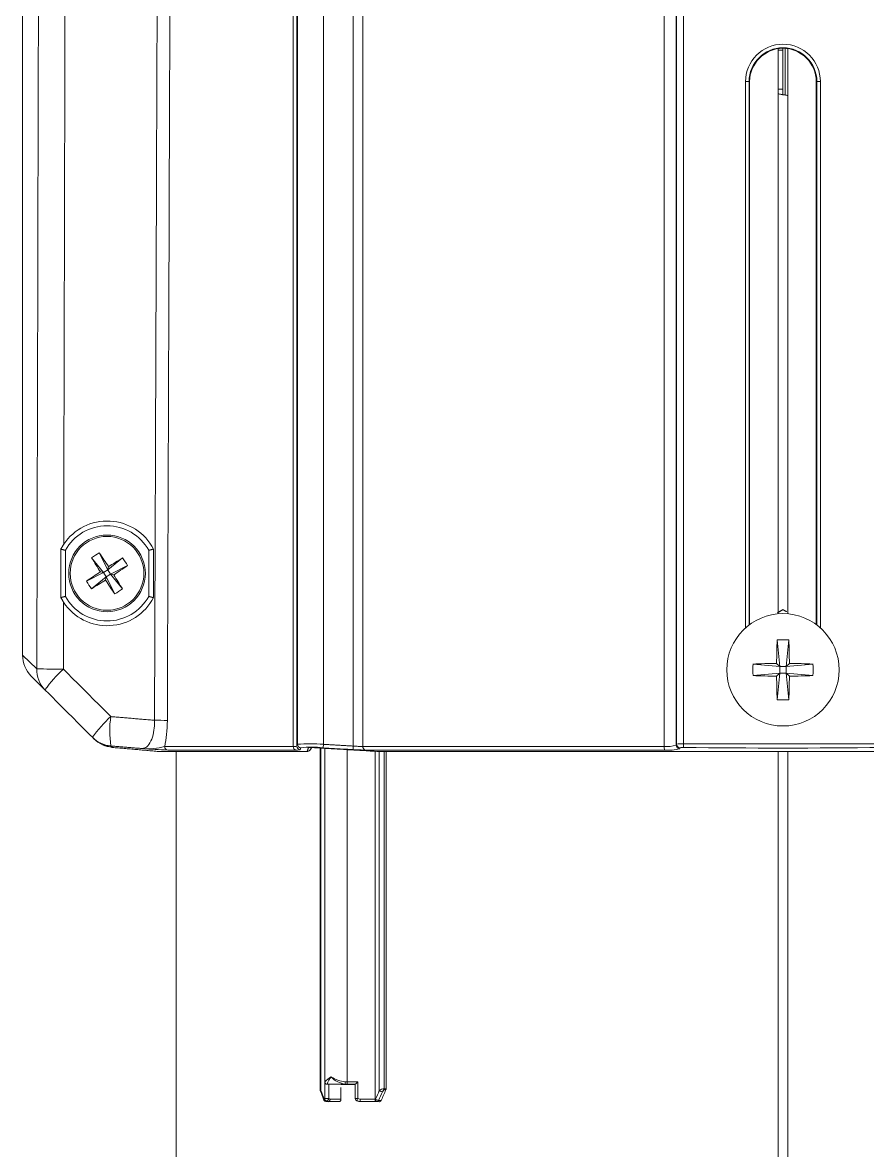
# Model space of a CAD drawing. Extents: x 8 to 113, y 2 to 87.
# Drawn here: x 45.812 to 49.362, y 63.777 to 68.514 of the extents above; entities that cross this region are included whole.
import ezdxf

# ---------------------------------------------------------------- set-up
doc = ezdxf.new("R2010")
doc.units = 0
doc.header["$MEASUREMENT"] = 0
doc.layers.add('OBJECT', color=7, linetype='CONTINUOUS')

msp = doc.modelspace()

# ---------------------------------------------------------------- linework, layer by layer
at = {"layer": 'OBJECT', "linetype": 'Continuous', "lineweight": 15}
for p, q in [((45.8123, 65.8575), (45.8123, 70.5414)), ((48.5899, 65.4847), (48.5899, 69.9096)), ((48.5599, 65.4837), (48.5599, 69.7824)), ((48.508, 65.4737), (48.508, 69.6927)), ((48.5585, 69.6927), (48.5585, 65.4791)), ((46.9671, 65.483), (46.9671, 69.5417)), ((47.0761, 69.5377), (47.0761, 65.4828)), ((46.9499, 65.4737), (46.9499, 69.3927)), ((46.9648, 69.3927), (46.9648, 65.4753)), ((47.202, 65.4754), (47.202, 69.3927)), ((47.2424, 69.3927), (47.2424, 65.4737)), ((48.9872, 68.4043), (48.9872, 66.0309)), ((49.0072, 68.2091), (49.0072, 68.4058)), ((49.0171, 68.4054), (49.0171, 68.2086)), ((49.0272, 66.0309), (49.0272, 68.4043)), ((49.0072, 68.3978), (48.9872, 68.3978)), ((48.8649, 68.2658), (48.8499, 68.2658)), ((48.8499, 65.9717), (48.8499, 68.2658)), ((48.8649, 68.2658), (48.8672, 68.2658)), ((48.8649, 68.2658), (48.8649, 65.984)), ((48.8672, 65.9857), (48.8672, 68.2658)), ((48.8672, 68.2658), (48.8672, 68.2658)), ((48.8672, 65.9857), (48.8672, 68.2658)), ((49.1472, 68.2658), (49.1472, 65.9857)), ((49.1495, 68.2658), (49.1472, 68.2658)), ((49.1472, 68.2658), (49.1472, 68.2658)), ((49.1472, 68.2658), (49.1472, 65.9857)), ((49.1645, 68.2658), (49.1495, 68.2658)), ((49.1495, 65.984), (49.1495, 68.2658)), ((49.1645, 68.2658), (49.1645, 65.9717)), ((48.9872, 68.2338), (49.0072, 68.2338)), ((45.9922, 66.2976), (45.9922, 66.1039)), ((46.1346, 66.2869), (46.1703, 66.2149)), ((46.3422, 66.2976), (46.3422, 66.1039)), ((46.1026, 66.2663), (46.1531, 66.2039)), ((46.2328, 66.2654), (46.1703, 66.2149)), ((46.1734, 66.2289), (46.1703, 66.2149)), ((46.2533, 66.2333), (46.1814, 66.1977)), ((46.0811, 66.1682), (46.1531, 66.2039)), ((46.1016, 66.1361), (46.1641, 66.1866)), ((46.1531, 66.2039), (46.1391, 66.2069)), ((46.1531, 66.2039), (46.1703, 66.2149)), ((46.1531, 66.2039), (46.1641, 66.1866)), ((46.1611, 66.1726), (46.1641, 66.1866)), ((46.1814, 66.1977), (46.1641, 66.1866)), ((46.1998, 66.1146), (46.1641, 66.1866)), ((46.1814, 66.1977), (46.1703, 66.2149)), ((46.2318, 66.1352), (46.1814, 66.1977)), ((46.1814, 66.1977), (46.1954, 66.1946)), ((48.9829, 65.9215), (48.9937, 65.8093)), ((49.0315, 65.9215), (49.0207, 65.8093)), ((45.8123, 65.8575), (45.8723, 65.7998)), ((48.8815, 65.8201), (48.9937, 65.8093)), ((48.9937, 65.8093), (48.9804, 65.8225)), ((48.9937, 65.8093), (48.9937, 65.7823)), ((48.9937, 65.8093), (49.0207, 65.8093)), ((49.034, 65.8225), (49.0207, 65.8093)), ((49.133, 65.8201), (49.0207, 65.8093)), ((49.0207, 65.7823), (49.0207, 65.8093)), ((45.9065, 65.7115), (45.8489, 65.7691)), ((48.8815, 65.7714), (48.9937, 65.7823)), ((48.9804, 65.769), (48.9937, 65.7823)), ((48.9829, 65.67), (48.9937, 65.7823)), ((49.0207, 65.7823), (48.9937, 65.7823)), ((49.0207, 65.7823), (49.034, 65.769)), ((49.133, 65.7714), (49.0207, 65.7823)), ((49.0315, 65.67), (49.0207, 65.7823)), ((46.4094, 65.4737), (46.9499, 65.4737)), ((47.0625, 65.4671), (47.0625, 64.0341)), ((47.0662, 65.4669), (47.0662, 64.0285)), ((47.0761, 65.4828), (47.0752, 65.4679)), ((47.0821, 64.0656), (47.0821, 65.4659)), ((47.202, 65.4754), (47.2011, 65.4604)), ((47.2424, 65.4737), (48.508, 65.4737)), ((48.5899, 65.4847), (48.5897, 65.4698)), ((46.391, 65.4522), (46.9911, 65.4522)), ((46.3923, 65.4521), (46.9921, 65.4521)), ((46.9604, 65.4587), (46.4225, 65.4587)), ((46.4572, 65.4521), (46.4572, 62.8778)), ((47.1757, 65.4604), (47.1757, 64.0656)), ((48.5105, 65.4587), (47.2514, 65.4587)), ((47.2932, 65.4534), (47.2932, 63.9923)), ((47.3113, 64.0285), (47.3113, 65.4526)), ((47.3318, 65.4522), (47.3318, 64.0366)), ((47.3348, 65.4522), (50.6797, 65.4522)), ((47.3356, 65.4521), (50.6789, 65.4521)), ((47.3396, 65.4521), (47.3396, 64.0366)), ((48.9872, 65.4521), (48.9872, 62.8778)), ((49.0272, 62.8778), (49.0272, 65.4521)), ((47.0821, 64.0648), (47.0821, 64.0656)), ((47.0821, 64.0648), (47.0821, 64.0642)), ((47.0821, 63.9947), (47.0821, 64.0646)), ((47.0919, 64.0556), (47.092, 64.0551)), ((47.0922, 64.0557), (47.1684, 64.0557)), ((47.1512, 64.0538), (47.0985, 64.055)), ((47.0985, 64.055), (47.0985, 63.9947)), ((47.1502, 63.992), (47.1502, 64.0421)), ((47.1757, 64.0656), (47.1677, 64.0657)), ((47.2103, 64.0551), (47.1756, 64.0556)), ((47.1757, 64.0656), (47.2203, 64.065)), ((47.2103, 64.0551), (47.2103, 63.9947)), ((47.2203, 64.065), (47.2203, 63.9947)), ((47.0821, 63.9947), (47.0985, 63.9947)), ((47.2103, 63.9947), (47.2203, 63.9947)), ((47.3308, 64.0316), (47.324, 64.0235)), ((47.3386, 64.0316), (47.3308, 64.0316)), ((47.3318, 64.0366), (47.3396, 64.0366)), ((47.0822, 63.9923), (47.0801, 63.9923)), ((47.0821, 63.9931), (47.0822, 63.9923)), ((47.0822, 63.9923), (47.0822, 63.9915)), ((47.0874, 63.9823), (47.0983, 63.982)), ((47.0921, 63.9823), (47.0874, 63.9823)), ((47.0977, 63.9831), (47.092, 63.9831)), ((47.092, 63.9831), (47.0921, 63.9823)), ((47.1433, 63.9821), (47.0977, 63.9831)), ((47.1042, 63.9931), (47.1502, 63.992)), ((47.225, 63.9831), (47.2633, 63.9821)), ((47.2307, 63.9831), (47.225, 63.9831)), ((47.2969, 63.9823), (47.2307, 63.9831)), ((47.2308, 63.9931), (47.2932, 63.9923)), ((47.2955, 63.9923), (47.2932, 63.9923)), ((47.3021, 63.9823), (47.2969, 63.9823)), ((47.3127, 63.982), (47.3021, 63.9823)), ((47.3083, 63.9873), (47.3192, 63.987))]:
    msp.add_line(p, q, dxfattribs=at)
at = {"layer": 'OBJECT', "linetype": 'Continuous', "lineweight": 15, "flags": 128}
for points in [[(46.9933, 65.4522), (47.0018, 65.4523), (47.0108, 65.4532), (47.0136, 65.4539), (47.0166, 65.4553), (47.0199, 65.4578), (47.0226, 65.4616)], [(47.0625, 64.0337), (47.0631, 64.0293), (47.0644, 64.025)], [(47.0644, 64.025), (47.0643, 64.0251), (47.0643, 64.0258), (47.0646, 64.0267), (47.0652, 64.0276), (47.0662, 64.0285)], [(47.0644, 64.025), (47.0678, 64.0159), (47.0782, 63.9887)], [(47.0782, 63.9887), (47.0782, 63.9888), (47.0782, 63.9896), (47.0785, 63.9904), (47.0791, 63.9913), (47.0801, 63.9923)], [(47.0977, 63.9831), (47.099, 63.9833), (47.1002, 63.9839), (47.1013, 63.9848), (47.1023, 63.986), (47.1031, 63.9875), (47.1037, 63.9893), (47.1041, 63.9911), (47.1042, 63.9931)]]:
    msp.add_lwpolyline(points, dxfattribs=at)
at = {"layer": 'OBJECT', "linetype": 'Continuous', "lineweight": 15}
for centre, radius in [((46.1672, 66.2008), 0.161), ((46.1672, 66.2008), 0.1549), ((49.0072, 65.7958), 0.236)]:
    msp.add_circle(centre, radius, dxfattribs=at)
for centre, radius, start, end in [((49.0072, 68.2658), 0.1573, 0, 180), ((49.0072, 68.2658), 0.1423, 0, 180), ((49.0072, 68.2658), 0.14, 90, 180), ((49.0072, 68.2658), 0.14, 0, 180), ((49.0072, 68.2658), 0.14, 0, 90), ((46.1679, 66.2008), 0.2198, 27.6122, 146.2023), ((46.1672, 66.2008), 0.2, 28.955, 151.045), ((46.3323, 65.9431), 0.3965, 119.8995, 125.4002), ((43.8529, 64.7206), 2.7676, 33.0242, 34.468), ((48.4791, 67.6848), 2.7676, 210.8317, 212.2755), ((47.6512, 63.8889), 2.7676, 120.8317, 122.2755), ((44.687, 68.5151), 2.7676, 303.0242, 304.468), ((45.9096, 66.0357), 0.3965, 29.8995, 35.4002), ((47.6474, 63.8865), 2.7676, 123.0242, 124.468), ((43.8554, 64.7167), 2.7676, 30.8317, 32.2755), ((46.4248, 66.3658), 0.3965, 209.8995, 215.4002), ((44.6832, 68.5126), 2.7676, 300.8317, 302.2755), ((48.4815, 67.6809), 2.7676, 213.0242, 214.468), ((46.0022, 66.4584), 0.3965, 299.8995, 305.4002), ((46.1679, 66.2008), 0.2198, 213.5333, 332.3421), ((46.1672, 66.2008), 0.2, 208.955, 331.045), ((51.7712, 65.8028), 2.7908, 177.5615, 179.5942), ((49.0072, 65.5228), 0.3995, 86.5092, 93.4908), ((46.2433, 65.8028), 2.7908, 0.4058, 2.4385), ((45.9373, 65.8575), 0.125, 180.0002, 225.0004), ((45.9373, 65.8575), 0.125, 180.0004, 225.0001), ((45.9905, 65.7949), 0.1184, 177.5846, 224.7921), ((45.9741, 69.4029), 3.6044, 268.3812, 270.1579), ((46.3413, 65.402), 0.5337, 132.0302, 144.5608), ((49.2802, 65.7958), 0.3995, 176.5092, 183.4908), ((49.0002, 63.0318), 2.7908, 90.4058, 92.4385), ((49.0142, 63.0318), 2.7908, 87.5615, 89.5942), ((48.7342, 65.7958), 0.3995, 356.5092, 3.4908), ((49.0002, 68.5597), 2.7908, 267.5615, 269.5942), ((51.7712, 65.7887), 2.7908, 180.4058, 182.4385), ((46.2433, 65.7887), 2.7908, 357.5615, 359.5942), ((49.0142, 68.5597), 2.7908, 270.4058, 272.4385), ((49.0072, 66.0688), 0.3995, 266.5092, 273.4908), ((46.5406, 65.2027), 0.5337, 132.0303, 144.5607), ((46.5579, 65.5383), 0.3794, 170.779, 189.4495), ((46.366, 63.4701), 2.1137, 88.5181, 89.9789), ((46.1942, 65.6005), 0.1249, 225.0015, 265.1372), ((46.3369, 65.7438), 0.2797, 265.8043, 285.0107), ((46.5619, 68.78), 3.3242, 265.7657, 267.5966), ((46.4241, 65.4734), 0.0148, 179.0021, 263.696), ((46.9639, 65.4723), 0.014, 174.2698, 255.4767), ((46.9798, 65.4753), 0.015, 180.1054, 266.24), ((47.0209, 64.8505), 0.6348, 85.016, 94.865), ((46.9821, 65.483), 0.015, 180.1118, 266.3633), ((47.0277, 65.1258), 0.3454, 82.1072, 97.7549), ((47.2562, 65.4718), 0.0139, 172.1355, 249.609), ((48.5345, 65.4705), 0.0267, 173.1156, 206.0814), ((48.5205, 65.5954), 0.1223, 264.1222, 288.0997), ((48.5264, 65.6414), 0.1833, 265.0253, 284.8233), ((48.5736, 65.4792), 0.015, 180.245, 269.1611), ((48.5826, 65.2696), 0.2153, 88.0372, 96.0304), ((48.5749, 65.4837), 0.015, 180.2453, 269.1782), ((48.585, 65.4302), 0.0398, 83.1789, 104.9417), ((49.0072, 97.6), 32.1329, 269.25555, 270.74445), ((47.0094, 65.4685), 0.015, 266.1191, 332.5816), ((47.3367, 66.2373), 0.7851, 266.5775, 269.8597), ((47.0824, 64.0651), 0.00057, 86.162, 121.9561), ((47.092, 64.0651), 0.00993, 180.2823, 269.6598), ((47.0921, 64.0656), 0.01, 184.6268, 269.2951), ((47.1587, 63.9908), 0.1069, 117.4161, 135.5269), ((47.0924, 64.0656), 0.00999, 179.9641, 269.1216), ((47.0922, 64.0552), 0.000472, 86.1291, 125.1898), ((47.0844, 63.4037), 0.6515, 88.7526, 89.329), ((47.149, 64.043), 0.0581, 132.8371, 167.4659), ((47.1787, 64.1925), 0.1274, 237.0584, 265.0125), ((47.1803, 64.1519), 0.097, 223.0942, 262.9612), ((47.1978, 64.0629), 0.0302, 174.7354, 193.8146), ((47.092, 57.2857), 6.7704, 89.29281, 89.35384), ((49.752, 64.0313), 2.5765, 179.2382, 179.4605), ((52.2986, 58.9187), 7.2301, 134.61905, 134.73037), ((47.0711, 64.0358), 0.00883, 191.5842, 235.8474), ((47.0918, 63.9948), 0.00965, 180.7903, 255.6097), ((47.1832, 63.9945), 0.1011, 179.9394, 180.8269), ((47.0864, 63.9976), 0.0125, 283.7843, 346.5102), ((47.1046, 64.0055), 0.0124, 240.9013, 268.4148), ((47.2203, 63.9947), 0.01, 180, 236.8895), ((51.4675, 62.7277), 4.4322, 163.3903, 163.5146), ((47.2312, 64.0316), 0.0385, 253.6003, 269.4161), ((47.3353, 63.9976), 0.0391, 95.1907, 127.8643), ((47.3267, 64.049), 0.0256, 233.0504, 263.9817), ((47.3185, 64.0365), 0.0133, 338.2714, 0.2923), ((47.0876, 63.9923), 0.01, 200.9867, 268.6014), ((47.0891, 63.9912), 0.00908, 173.2553, 259.4629), ((47.0921, 63.9931), 0.01, 184.6268, 269.2951), ((47.0921, 63.9921), 0.00982, 183.331, 269.6985), ((47.0982, 64.0009), 0.0178, 240.1803, 268.3332), ((47.093, 63.9868), 0.00387, 201.1839, 255.3899), ((47.2177, 63.9907), 0.00525, 237.1329, 268.5023), ((47.2312, 64.0239), 0.0408, 250.4555, 269.2332), ((47.2255, 63.9976), 0.0146, 236.9258, 267.9231), ((49.8071, 63.9588), 2.5765, 179.2382, 179.4605), ((47.3044, 63.9909), 0.00893, 171.1716, 255.0759), ((47.3108, 64.0125), 0.0254, 232.9402, 264.2795), ((47.3014, 63.9895), 0.00726, 275.2809, 342.101), ((47.3121, 63.9894), 0.00747, 274.3111, 340.8186)]:
    msp.add_arc(centre, radius, start, end, dxfattribs=at)
for centre, major_axis, ratio, start_param, end_param in [((49.0072, 63.9648), (2.55, -0.0629), 0.024702, 2.353371, 2.3866), ((49.0072, 63.7292), (-2.0894, 4.3844), 0.343273, 1.341215, 1.349393), ((49.0072, 63.7292), (2.0894, 4.3844), 0.343273, 1.66551, 1.673688), ((49.0133, 63.7242), (2.0795, 4.3853), 0.342431, 1.664337, 1.672515), ((49.0072, 63.7092), (2.0673, 4.3596), 0.342431, 1.658702, 1.668825), ((49.0072, 63.9376), (2.55, -0.0315), 0.012328, 2.390645, 2.41689), ((49.0072, 63.9376), (2.55, -0.0315), 0.012328, 2.2978, 2.324045)]:
    msp.add_ellipse(centre, major_axis=major_axis, ratio=ratio, start_param=start_param, end_param=end_param, dxfattribs=at)
for points, knots in [([(45.8723, 65.7998), (45.8725, 65.8832), (45.8735, 66.2998), (45.8773, 67.8803), (45.8811, 69.3775), (45.8841, 70.5414)], [0, 0, 0, 0, 0.052722, 0.263609, 1, 1, 1, 1]), ([(46.3667, 65.5838), (46.3683, 66.0141), (46.3714, 66.8748), (46.3765, 68.2446), (46.3801, 69.1841), (46.382, 69.6934)], [0, 0, 0, 0, 0.314137, 0.628275, 1, 1, 1, 1]), ([(46.4355, 69.6927), (46.4354, 69.6569), (46.4347, 69.4557), (46.4314, 68.5933), (46.4266, 67.2593), (46.4224, 66.0905), (46.4206, 65.5831)], [0, 0, 0, 0, 0.026129, 0.146813, 0.629552, 1, 1, 1, 1]), ([(45.993, 69.5654), (45.9926, 69.4164), (45.9912, 68.837), (45.9886, 67.7562), (45.9864, 66.8245), (45.9852, 66.3231)], [0, 0, 0, 0, 0.137909, 0.536076, 1, 1, 1, 1]), ([(45.984, 65.7984), (46.0429, 65.7396), (46.1093, 65.6731), (46.1757, 65.6067), (46.1833, 65.5991)], [0, 0, 0, 0, 0.885696, 1, 1, 1, 1]), ([(46.1058, 65.5122), (46.047, 65.571), (45.9806, 65.6374), (45.9141, 65.7039), (45.9065, 65.7115)], [0, 0, 0, 0, 0.885696, 1, 1, 1, 1]), ([(46.3165, 65.4649), (46.3226, 65.4663), (46.3348, 65.4691), (46.3519, 65.4937), (46.3636, 65.5293), (46.3671, 65.5618), (46.3668, 65.5795), (46.3667, 65.5838)], [0, 0, 0, 0, 0.251338, 0.503314, 0.735356, 0.935196, 1, 1, 1, 1]), ([(46.4206, 65.5831), (46.42, 65.563), (46.4188, 65.5232), (46.4125, 65.4901), (46.4094, 65.4737)], [0, 0, 0, 0, 0.505218, 1, 1, 1, 1]), ([(46.1895, 65.4698), (46.175, 65.4724), (46.146, 65.4776), (46.1234, 65.4965), (46.112, 65.5059)], [0, 0, 0, 0, 0.5, 1, 1, 1, 1]), ([(46.1836, 65.476), (46.1844, 65.4752), (46.188, 65.4714), (46.1888, 65.4705), (46.1895, 65.4698)], [0, 0, 0, 0, 0.219221, 1, 1, 1, 1]), ([(46.9499, 65.4737), (46.954, 65.4738), (46.9624, 65.4739), (46.964, 65.4748), (46.9648, 65.4753)], [0, 0, 0, 0, 0.486978, 1, 1, 1, 1]), ([(46.9811, 65.468), (46.981, 65.4674), (46.9802, 65.4648), (46.9794, 65.4623), (46.9788, 65.4603)], [0, 0, 0, 0, 0.226062, 1, 1, 1, 1]), ([(47.2011, 65.4604), (47.1911, 65.461), (47.1491, 65.4635), (47.1072, 65.466), (47.0752, 65.4679)], [0, 0, 0, 0, 0.237767, 1, 1, 1, 1]), ([(47.202, 65.4754), (47.209, 65.4749), (47.2238, 65.4739), (47.236, 65.4738), (47.2424, 65.4737)], [0, 0, 0, 0, 0.473397, 1, 1, 1, 1]), ([(48.5747, 65.4687), (48.5745, 65.4679), (48.574, 65.4663), (48.5735, 65.4648), (48.5733, 65.4642)], [0, 0, 0, 0, 0.564416, 1, 1, 1, 1]), ([(46.9788, 65.4603), (46.9779, 65.4599), (46.976, 65.459), (46.9656, 65.4588), (46.9604, 65.4587)], [0, 0, 0, 0, 0.488652, 1, 1, 1, 1]), ([(46.9911, 65.4522), (46.9957, 65.4522), (47.0052, 65.4524), (47.0073, 65.4531), (47.0084, 65.4535)], [0, 0, 0, 0, 0.49158, 1, 1, 1, 1]), ([(47.2514, 65.4587), (47.2443, 65.4588), (47.2292, 65.459), (47.2108, 65.4599), (47.2011, 65.4604)], [0, 0, 0, 0, 0.473445, 1, 1, 1, 1]), ([(47.3396, 64.0366), (47.3396, 64.0355), (47.3394, 64.0337), (47.3388, 64.0322), (47.3386, 64.0316)], [0, 0, 0, 0, 0.642146, 1, 1, 1, 1]), ([(47.1502, 63.992), (47.1501, 63.9909), (47.1499, 63.9887), (47.1488, 63.9857), (47.147, 63.9834), (47.1451, 63.9822), (47.1438, 63.9821), (47.1433, 63.9821)], [0, 0, 0, 0, 0.214426, 0.428853, 0.643317, 0.858045, 1, 1, 1, 1]), ([(47.2969, 63.9823), (47.2968, 63.9823), (47.2965, 63.9823), (47.2958, 63.9826), (47.2947, 63.9839), (47.2938, 63.9862), (47.2933, 63.9891), (47.2932, 63.9912), (47.2932, 63.9923)], [0, 0, 0, 0, 0.009596, 0.177011, 0.3953, 0.60066, 0.800225, 1, 1, 1, 1])]:
    msp.add_open_spline(points, degree=3, knots=knots, dxfattribs=at)
for points in [[(48.9872, 68.2145), (49.0272, 68.2078)], [(45.973, 66.3024), (45.9852, 66.3231)], [(45.9731, 66.0991), (45.973, 66.3024)], [(45.973, 66.3024), (45.9922, 66.2976)], [(46.3627, 66.3027), (46.3422, 66.2976)], [(46.3627, 66.3027), (46.3626, 66.0988)], [(45.9731, 66.0991), (45.9922, 66.1039)], [(45.9847, 66.0794), (45.9731, 66.0991)], [(45.9847, 66.0794), (45.984, 65.7984)], [(46.3626, 66.0988), (46.3422, 66.1039)], [(49.0072, 66.0484), (48.9842, 66.035)], [(49.0223, 66.0397), (49.0072, 66.0484)], [(46.1833, 65.5991), (46.3667, 65.5838)], [(46.112, 65.5059), (46.1058, 65.5122)], [(46.1476, 65.481), (46.1895, 65.4698)], [(46.3165, 65.4649), (46.1836, 65.476)], [(46.1895, 65.4698), (46.391, 65.4522)], [(46.9648, 65.4753), (46.9671, 65.483)], [(47.0084, 65.4535), (47.0137, 65.47)], [(47.0137, 65.47), (47.2898, 65.4536)], [(47.0252, 65.4693), (47.0227, 65.4616)], [(47.0227, 65.4616), (47.0266, 65.4692)], [(47.0761, 65.4828), (47.202, 65.4754)], [(48.5585, 65.4791), (48.5599, 65.4837)], [(48.5899, 65.4847), (49.4245, 65.4847)], [(47.2932, 63.9923), (47.2932, 63.9923)]]:
    msp.add_open_spline(points, degree=1, dxfattribs=at)

doc.saveas('drawing.dxf')
